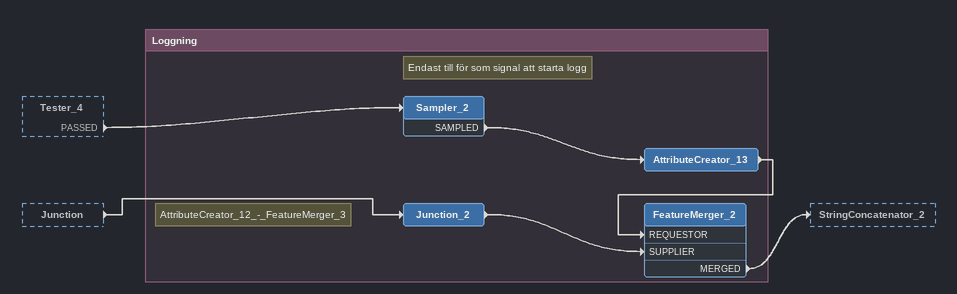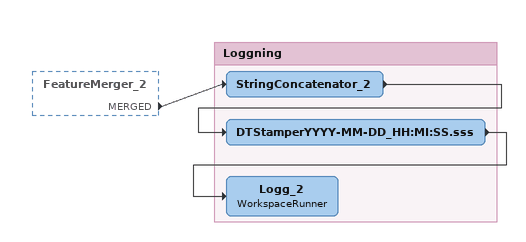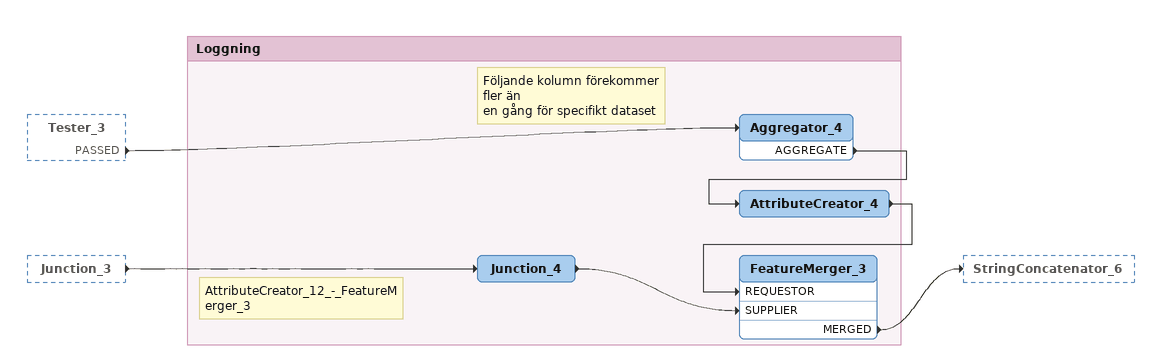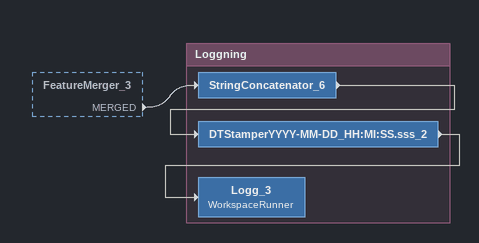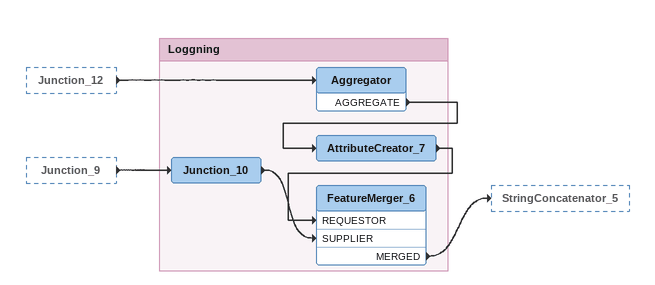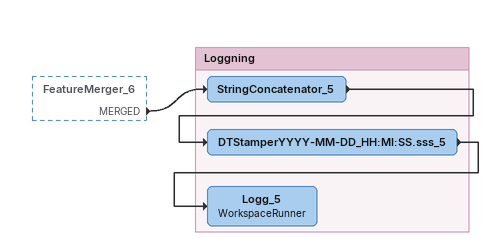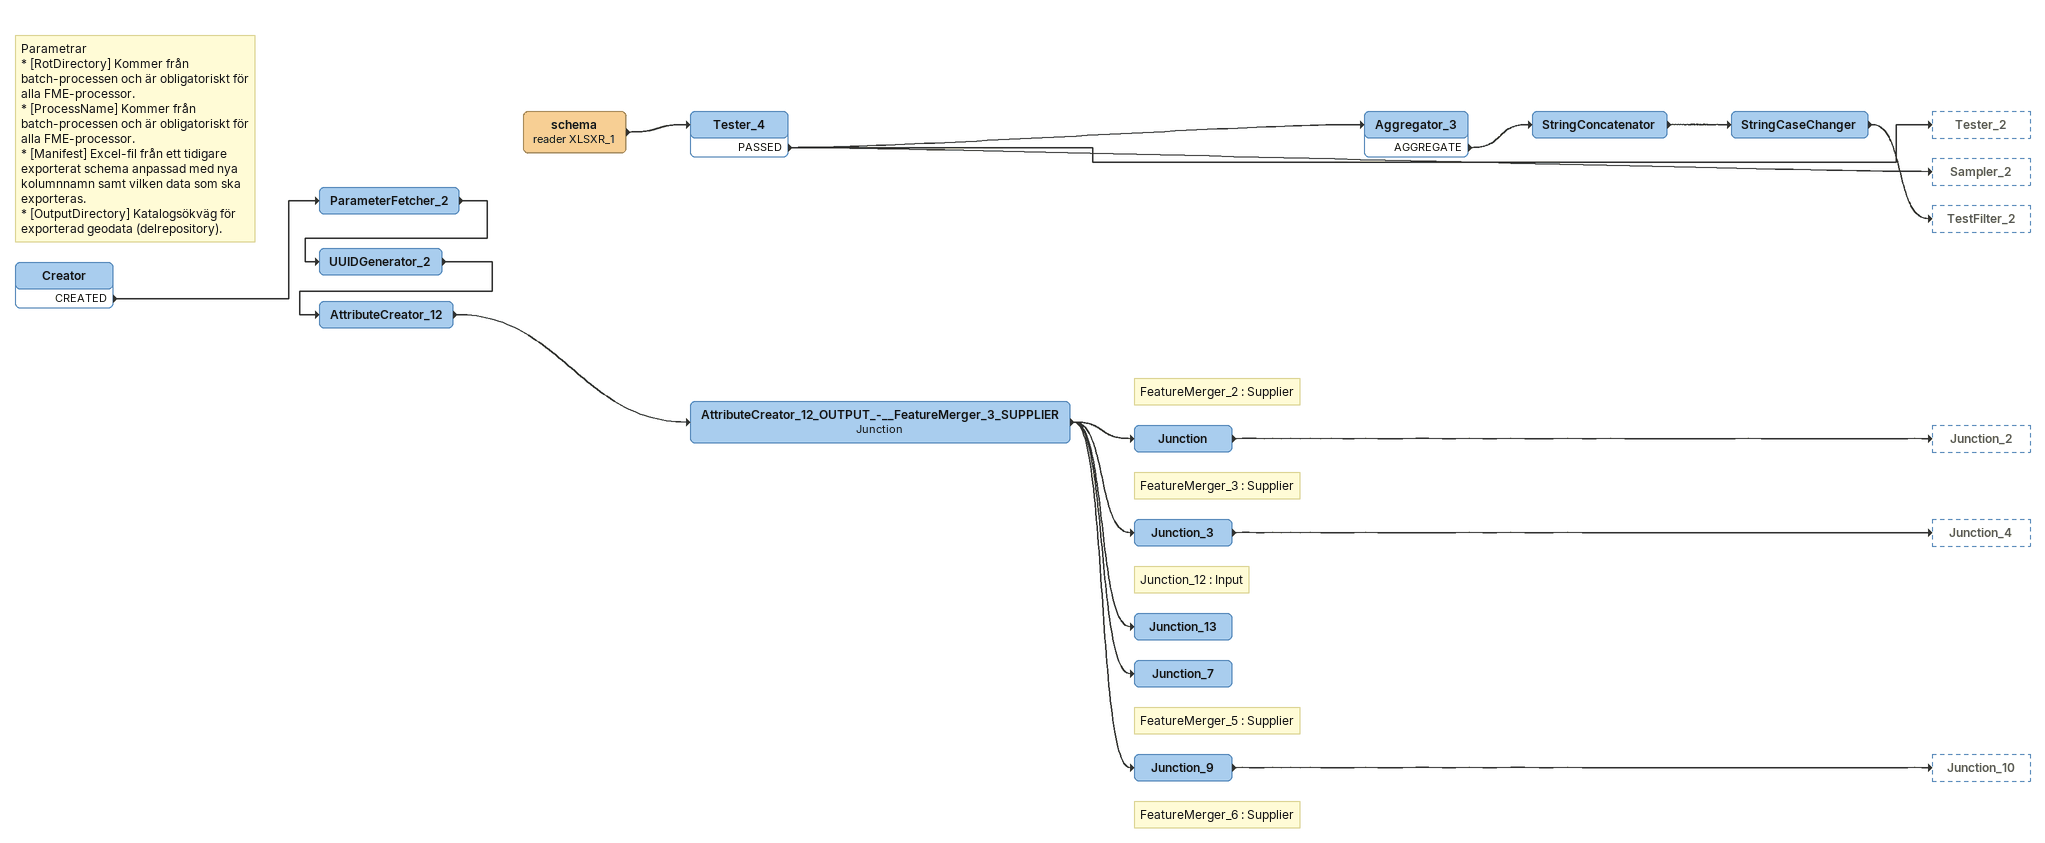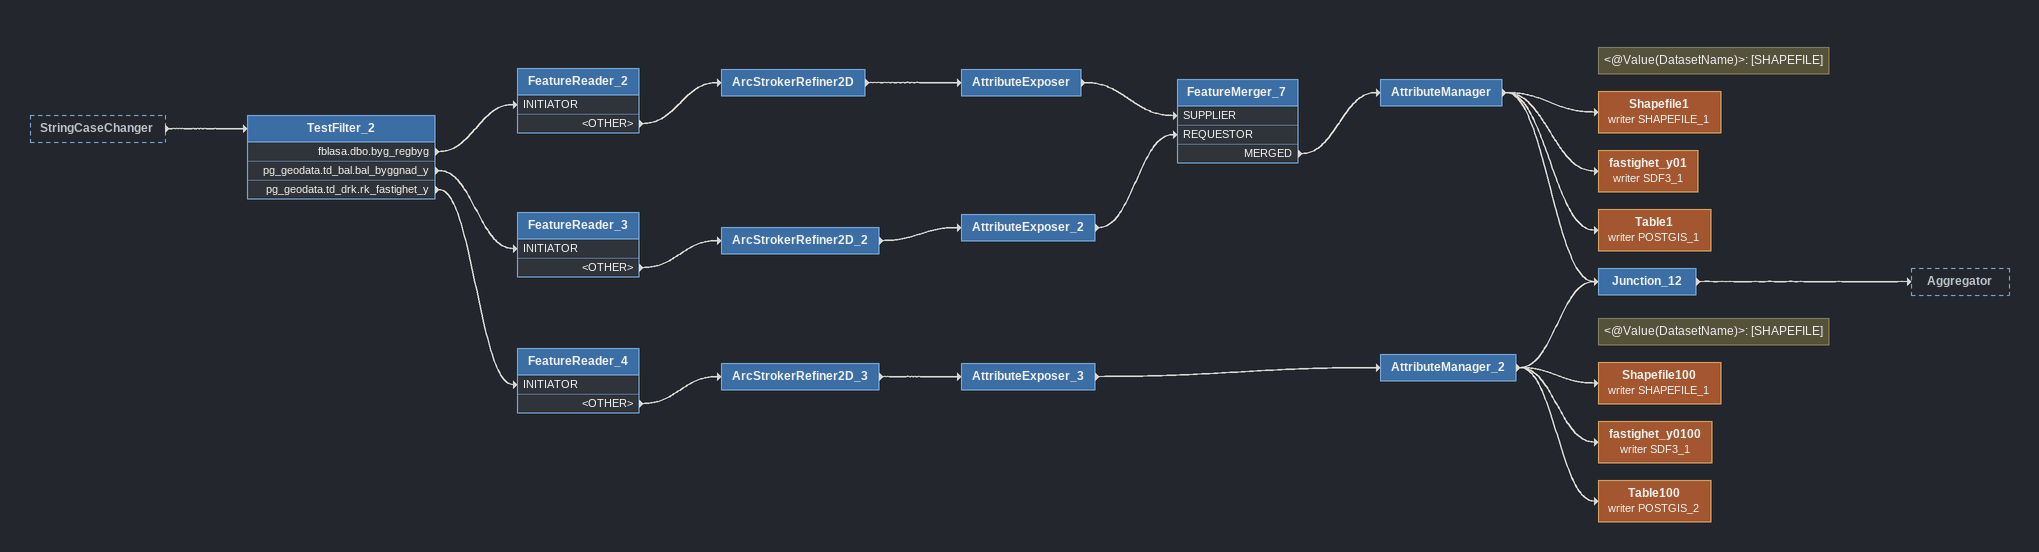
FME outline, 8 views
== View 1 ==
Tester_4 [outside]
    PASSED -> Sampler_2
Junction [outside]
    -> Junction_2

Bookmark: Loggning
Note: AttributeCreator_12_-_FeatureMerger_3
Junction_2
    -> FeatureMerger_2 [SUPPLIER]
Note: Endast till för som signal att starta logg
Sampler_2
    SAMPLED -> AttributeCreator_13
AttributeCreator_13
    -> FeatureMerger_2 [REQUESTOR]
FeatureMerger_2
    MERGED -> StringConcatenator_2

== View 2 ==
FeatureMerger_2 [outside]
    MERGED -> StringConcatenator_2

Bookmark: Loggning
StringConcatenator_2
    -> DTStamperYYYY-MM-DD_HH:MI:SS.sss
DTStamperYYYY-MM-DD_HH:MI:SS.sss
    -> Logg_2
Logg_2: WorkspaceRunner

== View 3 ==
Tester_3 [outside]
    PASSED -> Aggregator_4
Junction_3 [outside]
    -> Junction_4

Bookmark: Loggning
Note: AttributeCreator_12_-_FeatureMerger_3
Junction_4
    -> FeatureMerger_3 [SUPPLIER]
Note: Följande kolumn förekommer fler än / en gång för specifikt dataset
Aggregator_4
    AGGREGATE -> AttributeCreator_4
AttributeCreator_4
    -> FeatureMerger_3 [REQUESTOR]
FeatureMerger_3
    MERGED -> StringConcatenator_6

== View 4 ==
FeatureMerger_3 [outside]
    MERGED -> StringConcatenator_6

Bookmark: Loggning
StringConcatenator_6
    -> DTStamperYYYY-MM-DD_HH:MI:SS.sss_2
DTStamperYYYY-MM-DD_HH:MI:SS.sss_2
    -> Logg_3
Logg_3: WorkspaceRunner

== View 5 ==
Junction_12 [outside]
    -> Aggregator
Junction_9 [outside]
    -> Junction_10

Bookmark: Loggning
Junction_10
    -> FeatureMerger_6 [SUPPLIER]
Aggregator
    AGGREGATE -> AttributeCreator_7
AttributeCreator_7
    -> FeatureMerger_6 [REQUESTOR]
FeatureMerger_6
    MERGED -> StringConcatenator_5

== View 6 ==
FeatureMerger_6 [outside]
    MERGED -> StringConcatenator_5

Bookmark: Loggning
StringConcatenator_5
    -> DTStamperYYYY-MM-DD_HH:MI:SS.sss_5
DTStamperYYYY-MM-DD_HH:MI:SS.sss_5
    -> Logg_5
Logg_5: WorkspaceRunner

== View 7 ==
Creator
    CREATED -> ParameterFetcher_2
ParameterFetcher_2
    -> UUIDGenerator_2
UUIDGenerator_2
    -> AttributeCreator_12
AttributeCreator_12
    -> AttributeCreator_12_OUTPUT_-__FeatureMerger_3_SUPPLIER
AttributeCreator_12_OUTPUT_-__FeatureMerger_3_SUPPLIER: Junction
    -> Junction
    -> Junction_3
    -> Junction_7
    -> Junction_9
    -> Junction_13
Note: FeatureMerger_2 : Supplier
Junction
    -> Junction_2
Note: FeatureMerger_3 : Supplier
Junction_3
    -> Junction_4
Note: Junction_12 : Input
Junction_13
Note: FeatureMerger_5 : Supplier
Junction_7
Note: FeatureMerger_6 : Supplier
Junction_9
    -> Junction_10
Note: Parametrar / * [RotDirectory] Kommer från batch-processen och är obligatoriskt för alla FME-processor. / * [ProcessName] Kommer från batch-processen och är obligatoriskt för alla FME-processor. / * [Manifest] Excel-fil från ett tidigare exporterat schema anpassad med nya kolumnnamn samt vilken data som ska exporteras. / * [OutputDirectory] Katalogsökväg för exporterad geodata (delrepository).
schema (reader XLSXR_1)
    -> Tester_4
Tester_4
    PASSED -> Tester_2
    PASSED -> Aggregator_3
    PASSED -> Sampler_2
Aggregator_3
    AGGREGATE -> StringConcatenator
StringConcatenator
    -> StringCaseChanger
StringCaseChanger
    -> TestFilter_2

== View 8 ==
StringCaseChanger [outside]
    -> TestFilter_2
TestFilter_2
    fblasa.dbo.byg_regbyg -> FeatureReader_2 [INITIATOR]
    pg_geodata.td_bal.bal_byggnad_y -> FeatureReader_3 [INITIATOR]
    pg_geodata.td_drk.rk_fastighet_y -> FeatureReader_4 [INITIATOR]
FeatureReader_2
    <OTHER> -> ArcStrokerRefiner2D
ArcStrokerRefiner2D
    -> AttributeExposer
AttributeExposer
    -> FeatureMerger_7 [SUPPLIER]
FeatureReader_3
    <OTHER> -> ArcStrokerRefiner2D_2
ArcStrokerRefiner2D_2
    -> AttributeExposer_2
AttributeExposer_2
    -> FeatureMerger_7 [REQUESTOR]
FeatureMerger_7
    MERGED -> AttributeManager
AttributeManager
    -> fastighet_y01 (writer SDF3_1)
    -> Junction_12
    -> Table1 (writer POSTGIS_1)
    -> Shapefile1 (writer SHAPEFILE_1)
Note: <@Value(DatasetName)>: [SHAPEFILE]
Shapefile1 (writer SHAPEFILE_1)
fastighet_y01 (writer SDF3_1)
Table1 (writer POSTGIS_1)
FeatureReader_4
    <OTHER> -> ArcStrokerRefiner2D_3
ArcStrokerRefiner2D_3
    -> AttributeExposer_3
AttributeExposer_3
    -> AttributeManager_2
AttributeManager_2
    -> fastighet_y0100 (writer SDF3_1)
    -> Junction_12
    -> Table100 (writer POSTGIS_2)
    -> Shapefile100 (writer SHAPEFILE_1)
Junction_12
    -> Aggregator
Note: <@Value(DatasetName)>: [SHAPEFILE]
Shapefile100 (writer SHAPEFILE_1)
fastighet_y0100 (writer SDF3_1)
Table100 (writer POSTGIS_2)
